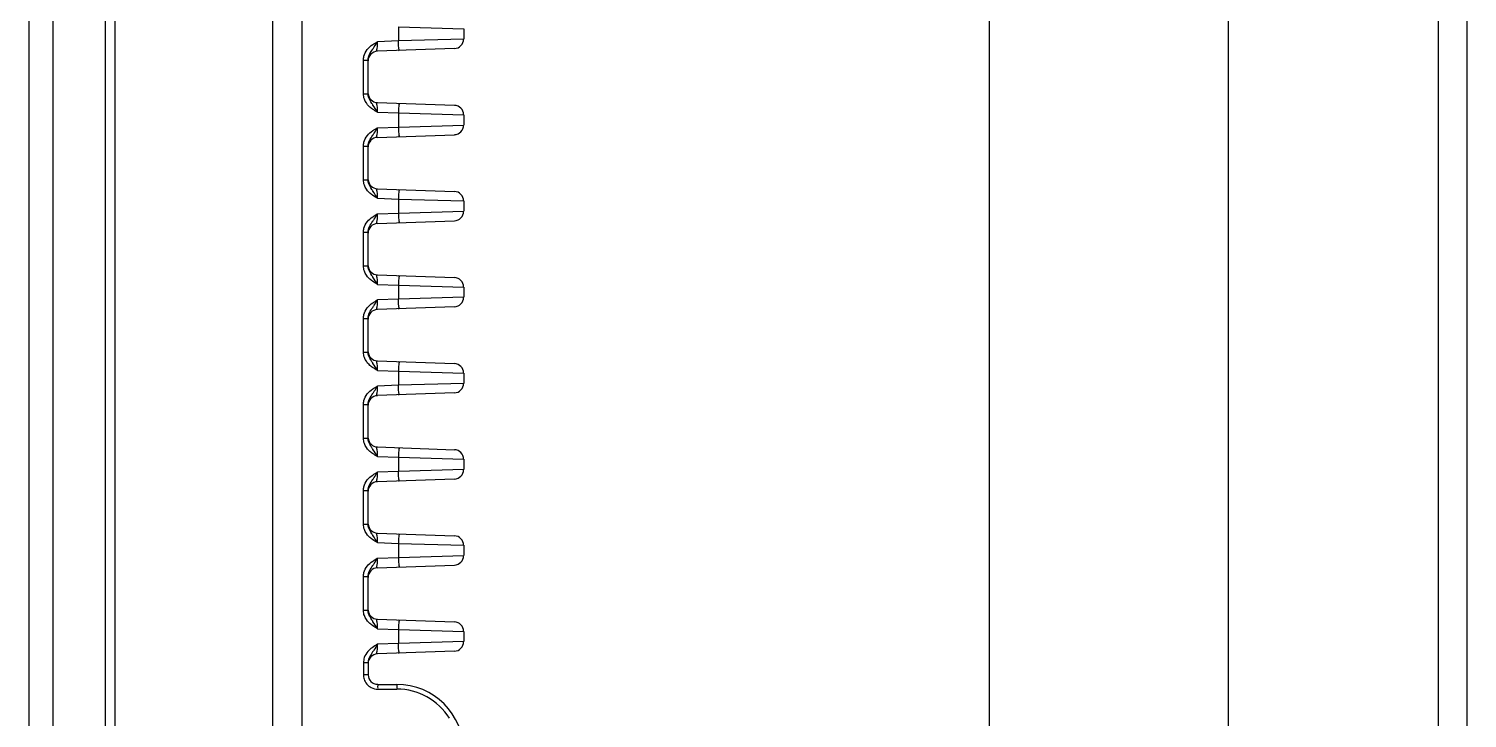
# Model space of a CAD drawing. Header units: millimetres. Extents: x 10297564 to 11610295, y -9287743 to -8409454.
# Drawn here: x 10520226 to 10523246, y -9093863 to -9092417 of the extents above; entities that cross this region are included whole.
import ezdxf

# ---------------------------------------------------------------- set-up
doc = ezdxf.new("R2010")
doc.units = ezdxf.units.MM
doc.header["$LTSCALE"] = 100
doc.linetypes.add('CENTER', pattern=[50.8, 31.75, -6.35, 6.35, -6.35])
doc.layers.add('-0', color=7, linetype='Continuous')
doc.layers.add('E1', color=1, linetype='Continuous')
doc.styles.add('HL-S1', font='DotumChe.ttf')
doc.styles.add('MG', font='malgun.ttf')
doc.dimstyles.new('HL-100', dxfattribs={"dimscale": 100, "dimtxt": 3, "dimasz": 4, "dimexe": 2, "dimexo": 2, "dimgap": 1, "dimtad": 1, "dimdec": 0, "dimzin": 0, "dimlunit": 6, "dimtxsty": 'HL-S1', "dimblk": 'DOTSMALL', "dimcen": 4, "dimdle": 2, "dimclrd": 256, "dimclre": 256, "dimclrt": 4, "dimazin": 0, "dimtfac": 1, "dimtdec": 0, "dimtix": 1, "dimtmove": 2, "dimatfit": 3, "dimldrblk": 'DOTSMALL', "dimfxl": 1.5, "dimtolj": 1, "dimtzin": 0, "dimlwd": -1, "dimlwe": -1, "dimarcsym": 0})

# ---------------------------------------------------------------- blocks, each defined once
blk = doc.blocks.new('*D85')
at = {"layer": 'defpoints', "color": 0, "transparency": 16777216}
for p in [(115202.5, 45582.1), (115202.5, 41942.7), (113313.9, 41824)]:
    blk.add_point(p, dxfattribs=at)
at = {"layer": 'E1', "color": 1, "transparency": 16777216}
for p, q in [((113313.9, 42224), (113313.9, 45982.1)), ((115202.5, 42342.7), (115202.5, 45982.1)), ((113713.9, 45582.1), (114802.5, 45582.1))]:
    blk.add_line(p, q, dxfattribs=at)
for points in [[(113713.9, 45648.8), (113713.9, 45515.5), (113313.9, 45582.1)], [(114802.5, 45648.8), (114802.5, 45515.5), (115202.5, 45582.1)]]:
    blk.add_solid(points, dxfattribs=at)
at = {"layer": 'E1', "color": 7, "transparency": 16777216, "insert": (114258.2, 46121.3), "char_height": 500, "attachment_point": 5, "style": 'MG'}
blk.add_mtext('\\A1;(126)', dxfattribs=at)
blk = doc.blocks.new('_DotSmall')
at = {"color": 0, "linetype": 'ByBlock', "const_width": 0.5}
blk.add_lwpolyline([(-0.0625, 0, 1), (0.0625, 0, 1)], format="xyb", close=True, dxfattribs=at)
blk = doc.blocks.new('인버터 외형도')
at = {"layer": '-0', "linetype": 'Continuous'}
for p, q in [((113351.5, 43658.2), (113351.5, 35908)), ((113434.3, 43658.2), (113434.3, 35908)), ((113313.9, 43620.6), (113313.9, 35945.6)), ((113743.9, 42829.3), (113743.9, 40273.4)), ((113697.6, 42784.2), (113697.6, 40318.6)), ((113449.3, 42258.7), (113449.3, 40579.7)), ((114826.3, 36931.3), (114826.3, 42168.4)), ((115533.6, 36931.3), (115533.6, 42168.4)), ((115578.7, 36931.3), (115578.7, 42168.4)), ((113896, 41833.4), (113896, 41811.2)), ((113896, 41833.4), (113998.6, 41830.3)), ((113896, 41811.2), (113862.8, 41810)), ((113998.6, 41814.2), (113896, 41811.2)), ((113998.6, 41830.3), (113998.6, 41814.2)), ((113984.1, 41799.2), (113862.6, 41794.9)), ((113840.8, 41728.1), (113840.8, 41781)), ((113840.8, 41781), (113848.1, 41781)), ((113848.1, 41728.1), (113848.1, 41781)), ((113840.8, 41728.1), (113848.1, 41728.1)), ((113862.6, 41714.1), (113984.1, 41709.9)), ((113862.8, 41699.1), (113896, 41697.9)), ((113896, 41697.9), (113896, 41675.7)), ((113896, 41697.9), (113998.6, 41694.9)), ((113862.8, 41674.6), (113896, 41675.7)), ((113896, 41675.7), (113998.6, 41678.8)), ((113998.6, 41694.9), (113998.6, 41678.8)), ((113862.6, 41659.5), (113984.1, 41663.7)), ((113840.8, 41592.6), (113840.8, 41645.6)), ((113840.8, 41645.6), (113848.1, 41645.6)), ((113848.1, 41592.6), (113848.1, 41645.6)), ((113840.8, 41592.6), (113848.1, 41592.6)), ((113862.6, 41578.7), (113984.1, 41574.5)), ((113862.8, 41563.7), (113896, 41562.5)), ((113896, 41562.5), (113896, 41540.3)), ((113896, 41562.5), (113998.6, 41559.4)), ((113862.8, 41539.1), (113896, 41540.3)), ((113896, 41540.3), (113998.6, 41543.3)), ((113998.6, 41559.4), (113998.6, 41543.3)), ((113862.6, 41524.1), (113984.1, 41528.3)), ((113840.8, 41457.2), (113840.8, 41510.1)), ((113840.8, 41510.1), (113848.1, 41510.1)), ((113848.1, 41457.2), (113848.1, 41510.1)), ((113840.8, 41457.2), (113848.1, 41457.2)), ((113862.6, 41443.3), (113984.1, 41439)), ((113862.8, 41428.2), (113896, 41427.1)), ((113896, 41427.1), (113896, 41404.8)), ((113896, 41427.1), (113998.6, 41424)), ((113896, 41404.8), (113862.8, 41403.7)), ((113998.6, 41407.9), (113896, 41404.8)), ((113998.6, 41424), (113998.6, 41407.9)), ((113984.1, 41392.9), (113862.6, 41388.6)), ((113840.8, 41321.8), (113840.8, 41374.7)), ((113840.8, 41374.7), (113848.1, 41374.7)), ((113848.1, 41321.8), (113848.1, 41374.7)), ((113840.8, 41321.8), (113848.1, 41321.8)), ((113862.6, 41307.8), (113984.1, 41303.6)), ((113862.8, 41292.8), (113896, 41291.6)), ((113896, 41291.6), (113896, 41269.4)), ((113896, 41291.6), (113998.6, 41288.5)), ((113896, 41269.4), (113862.8, 41268.2)), ((113998.6, 41272.5), (113896, 41269.4)), ((113998.6, 41288.5), (113998.6, 41272.5)), ((113984.1, 41257.4), (113862.6, 41253.2)), ((113840.8, 41186.3), (113840.8, 41239.2)), ((113840.8, 41239.2), (113848.1, 41239.2)), ((113848.1, 41186.3), (113848.1, 41239.2)), ((113840.8, 41186.3), (113848.1, 41186.3)), ((113862.6, 41172.4), (113984.1, 41168.1)), ((113862.8, 41157.3), (113896, 41156.2)), ((113896, 41156.2), (113896, 41133.9)), ((113896, 41156.2), (113998.6, 41153.1)), ((113998.6, 41153.1), (113998.6, 41137)), ((113896, 41133.9), (113862.8, 41132.8)), ((113998.6, 41137), (113896, 41133.9)), ((113984.1, 41122), (113862.6, 41117.7)), ((113840.8, 41050.9), (113840.8, 41103.8)), ((113840.8, 41103.8), (113848.1, 41103.8)), ((113848.1, 41050.9), (113848.1, 41103.8)), ((113840.8, 41050.9), (113848.1, 41050.9)), ((113862.6, 41036.9), (113984.1, 41032.7)), ((113862.8, 41021.9), (113896, 41020.7)), ((113896, 41020.7), (113896, 40998.5)), ((113896, 41020.7), (113998.6, 41017.7)), ((113998.6, 41017.7), (113998.6, 41001.6)), ((113862.8, 40997.3), (113896, 40998.5)), ((113896, 40998.5), (113998.6, 41001.6)), ((113862.6, 40982.3), (113984.1, 40986.5)), ((113840.8, 40915.4), (113840.8, 40968.4)), ((113840.8, 40968.4), (113848.1, 40968.4)), ((113848.1, 40915.4), (113848.1, 40968.4)), ((113840.8, 40915.4), (113848.1, 40915.4)), ((113862.6, 40901.5), (113984.1, 40897.3)), ((113862.8, 40886.5), (113896, 40885.3)), ((113896, 40885.3), (113896, 40863.1)), ((113896, 40885.3), (113998.6, 40882.2)), ((113998.6, 40882.2), (113998.6, 40866.1)), ((113896, 40863.1), (113862.8, 40861.9)), ((113998.6, 40866.1), (113896, 40863.1)), ((113984.1, 40851.1), (113862.6, 40846.9)), ((113840.8, 40832.9), (113840.8, 40814)), ((113848.1, 40832.9), (113840.8, 40832.9)), ((113848.1, 40814), (113840.8, 40814)), ((113848.1, 40832.9), (113848.1, 40814)), ((113863.2, 40798.9), (113893.3, 40798.9)), ((113863.4, 40791.4), (113893.5, 40791.4))]:
    blk.add_line(p, q, dxfattribs=at)
at = {"layer": '-0', "linetype": 'CENTER'}
blk.add_line((115202.5, 42127.5), (115202.5, 37329.6), dxfattribs=at)
at = {"layer": '-0', "linetype": 'Continuous'}
for centre, radius, start, end in [((113983.5, 41814.2), 15, 272, 0), ((113863.2, 41779.9), 15, 92, 180), ((113863.2, 41729.2), 15, 184.1264, 268), ((113983.5, 41694.9), 15, 0, 88), ((113983.5, 41678.8), 15, 272, 0), ((113863.2, 41644.5), 15, 92.0001, 180.0026), ((113863.2, 41593.7), 15, 184.1264, 268), ((113983.5, 41559.4), 15, 0, 88), ((113983.5, 41543.3), 15, 272, 0), ((113863.2, 41509), 15, 92.0001, 180.0026), ((113863.2, 41458.3), 15, 184.1264, 268), ((113983.5, 41424), 15, 0, 88), ((113983.5, 41407.9), 15, 272, 0), ((113863.2, 41373.6), 15, 92, 180), ((113863.2, 41322.9), 15, 184.1264, 268), ((113983.5, 41288.5), 15, 0, 88), ((113983.5, 41272.5), 15, 272, 0), ((113863.2, 41238.1), 15, 92, 180), ((113863.2, 41187.4), 15, 184.1264, 268), ((113983.5, 41153.1), 15, 0, 88), ((113983.5, 41137), 15, 272, 0), ((113863.2, 41102.7), 15, 92, 180), ((113863.2, 41052), 15, 184.1264, 268), ((113983.5, 41017.7), 15, 0, 88), ((113983.5, 41001.6), 15, 272, 360), ((113863.2, 40967.3), 15, 92.0001, 180.0026), ((113863.2, 40916.5), 15, 184.1264, 268), ((113983.5, 40882.2), 15, 0, 88), ((113983.5, 40866.1), 15, 272, 0), ((113863.2, 40831.8), 15, 92, 180), ((113863.2, 40814), 15, 180, 270), ((113893.3, 40693.6), 105.3, 0, 90), ((113893.5, 40693.6), 97.8, 32.1646, 90.001)]:
    blk.add_arc(centre, radius, start, end, dxfattribs=at)
for points in [[(113855.5, 41805.5), (113857.9, 41807.1), (113860.3, 41808.6), (113862.8, 41810)], [(113857.8, 41801.8), (113859.6, 41804.4), (113861.2, 41807.2), (113862.8, 41810)], [(113841.5, 41787.1), (113842.5, 41790.9), (113844.4, 41794.6), (113846.9, 41797.7)], [(113846.9, 41797.7), (113849.3, 41800.7), (113852.3, 41803.3), (113855.5, 41805.5)], [(113848.1, 41781), (113848.1, 41787.3), (113851.9, 41793.2), (113855.5, 41798.3)], [(113842.3, 41719.7), (113841.3, 41722.3), (113840.8, 41725.2), (113840.8, 41728.1)], [(113849.7, 41708.3), (113846.5, 41711.5), (113843.8, 41715.4), (113842.3, 41719.7)], [(113854, 41712.8), (113851.6, 41716.5), (113849.2, 41720.6), (113848.4, 41724.9)], [(113862.8, 41699.1), (113860.1, 41700.6), (113857.5, 41702.2), (113855, 41703.9)], [(113862.8, 41699.1), (113860.6, 41702.9), (113858.3, 41706.6), (113855.8, 41710.2)], [(113855.5, 41670.1), (113857.8, 41671.7), (113860.3, 41673.1), (113862.8, 41674.6)], [(113857.7, 41666.2), (113859.5, 41668.9), (113861.2, 41671.7), (113862.8, 41674.6)], [(113841.6, 41652), (113842.6, 41655.7), (113844.5, 41659.3), (113847, 41662.4)], [(113847, 41662.4), (113849.4, 41665.3), (113852.4, 41667.9), (113855.5, 41670.1)], [(113848.1, 41645.6), (113848.1, 41651.8), (113851.9, 41657.7), (113855.5, 41662.9)], [(113842.3, 41584.2), (113841.3, 41586.9), (113840.8, 41589.8), (113840.8, 41592.6)], [(113849.7, 41572.9), (113846.5, 41576), (113843.8, 41580), (113842.3, 41584.2)], [(113854, 41577.4), (113851.6, 41581.1), (113849.2, 41585.1), (113848.4, 41589.5)], [(113862.8, 41563.7), (113860.1, 41565.2), (113857.5, 41566.7), (113855, 41568.5)], [(113862.8, 41563.7), (113860.6, 41567.4), (113858.3, 41571.2), (113855.8, 41574.7)], [(113855.5, 41534.6), (113857.8, 41536.2), (113860.3, 41537.7), (113862.8, 41539.1)], [(113857.7, 41530.8), (113859.5, 41533.5), (113861.2, 41536.3), (113862.8, 41539.1)], [(113841.6, 41516.5), (113842.6, 41520.3), (113844.5, 41523.9), (113847, 41526.9)], [(113847, 41526.9), (113849.4, 41529.9), (113852.4, 41532.4), (113855.5, 41534.6)], [(113848.1, 41510.1), (113848.1, 41516.4), (113851.9, 41522.3), (113855.5, 41527.4)], [(113842.3, 41448.8), (113841.3, 41451.5), (113840.8, 41454.3), (113840.8, 41457.2)], [(113849.7, 41437.4), (113846.5, 41440.6), (113843.8, 41444.5), (113842.3, 41448.8)], [(113854, 41442), (113851.6, 41445.7), (113849.2, 41449.7), (113848.4, 41454.1)], [(113862.8, 41428.2), (113860.1, 41429.7), (113857.5, 41431.3), (113855, 41433.1)], [(113862.8, 41428.2), (113860.6, 41432), (113858.3, 41435.7), (113855.8, 41439.3)], [(113855.5, 41399.2), (113857.9, 41400.8), (113860.3, 41402.3), (113862.8, 41403.7)], [(113857.8, 41395.4), (113859.6, 41398.1), (113861.2, 41400.9), (113862.8, 41403.7)], [(113841.5, 41380.7), (113842.5, 41384.6), (113844.4, 41388.2), (113846.9, 41391.3)], [(113846.9, 41391.3), (113849.3, 41394.4), (113852.3, 41397), (113855.5, 41399.2)], [(113848.1, 41374.7), (113848.1, 41381), (113851.9, 41386.8), (113855.5, 41392)], [(113842.3, 41313.3), (113841.3, 41316), (113840.8, 41318.9), (113840.8, 41321.8)], [(113849.7, 41302), (113846.5, 41305.1), (113843.8, 41309.1), (113842.3, 41313.3)], [(113854, 41306.5), (113851.6, 41310.2), (113849.2, 41314.3), (113848.4, 41318.6)], [(113862.8, 41292.8), (113860.1, 41294.3), (113857.5, 41295.9), (113855, 41297.6)], [(113862.8, 41292.8), (113860.6, 41296.6), (113858.3, 41300.3), (113855.8, 41303.9)], [(113855.5, 41263.7), (113857.9, 41265.4), (113860.3, 41266.8), (113862.8, 41268.2)], [(113857.8, 41260), (113859.6, 41262.7), (113861.2, 41265.4), (113862.8, 41268.2)], [(113841.5, 41245.3), (113842.5, 41249.1), (113844.4, 41252.8), (113846.9, 41255.9)], [(113846.9, 41255.9), (113849.3, 41258.9), (113852.3, 41261.5), (113855.5, 41263.7)], [(113848.1, 41239.2), (113848.1, 41245.5), (113851.9, 41251.4), (113855.5, 41256.6)], [(113842.3, 41177.9), (113841.3, 41180.6), (113840.8, 41183.5), (113840.8, 41186.3)], [(113849.7, 41166.5), (113846.5, 41169.7), (113843.8, 41173.6), (113842.3, 41177.9)], [(113854, 41171.1), (113851.6, 41174.8), (113849.2, 41178.8), (113848.4, 41183.2)], [(113862.8, 41157.3), (113860.1, 41158.9), (113857.5, 41160.4), (113855, 41162.2)], [(113862.8, 41157.3), (113860.6, 41161.1), (113858.3, 41164.8), (113855.8, 41168.4)], [(113855.5, 41128.3), (113857.9, 41129.9), (113860.3, 41131.4), (113862.8, 41132.8)], [(113857.8, 41124.6), (113859.6, 41127.2), (113861.2, 41130), (113862.8, 41132.8)], [(113841.5, 41109.9), (113842.5, 41113.7), (113844.4, 41117.4), (113846.9, 41120.5)], [(113846.9, 41120.5), (113849.3, 41123.5), (113852.3, 41126.1), (113855.5, 41128.3)], [(113848.1, 41103.8), (113848.1, 41110.1), (113851.9, 41116), (113855.5, 41121.1)], [(113842.3, 41042.5), (113841.3, 41045.1), (113840.8, 41048), (113840.8, 41050.9)], [(113849.7, 41031.1), (113846.5, 41034.3), (113843.8, 41038.2), (113842.3, 41042.5)], [(113854, 41035.6), (113851.6, 41039.3), (113849.2, 41043.4), (113848.4, 41047.7)], [(113862.8, 41021.9), (113860.1, 41023.4), (113857.5, 41025), (113855, 41026.7)], [(113862.8, 41021.9), (113860.6, 41025.7), (113858.3, 41029.4), (113855.8, 41033)], [(113855.5, 40992.8), (113857.8, 40994.5), (113860.3, 40995.9), (113862.8, 40997.3)], [(113857.7, 40989), (113859.5, 40991.7), (113861.2, 40994.5), (113862.8, 40997.3)], [(113841.6, 40974.8), (113842.6, 40978.5), (113844.5, 40982.1), (113847, 40985.2)], [(113847, 40985.2), (113849.4, 40988.1), (113852.4, 40990.7), (113855.5, 40992.8)], [(113848.1, 40968.4), (113848.1, 40974.6), (113851.9, 40980.5), (113855.5, 40985.7)], [(113842.3, 40907), (113841.3, 40909.7), (113840.8, 40912.6), (113840.8, 40915.4)], [(113849.7, 40895.7), (113846.5, 40898.8), (113843.8, 40902.7), (113842.3, 40907)], [(113854, 40900.2), (113851.6, 40903.9), (113849.2, 40907.9), (113848.4, 40912.3)], [(113862.8, 40886.5), (113860.1, 40888), (113857.5, 40889.5), (113855, 40891.3)], [(113862.8, 40886.5), (113860.6, 40890.2), (113858.3, 40894), (113855.8, 40897.5)], [(113862.8, 40861.9), (113859.9, 40860.2), (113857, 40858.6), (113854.4, 40856.6)], [(113862.8, 40861.9), (113861, 40858.8), (113859.2, 40855.7), (113857.2, 40852.7)], [(113842.1, 40841), (113841.3, 40838.4), (113840.8, 40835.7), (113840.8, 40832.9)], [(113847.7, 40850.6), (113845.3, 40847.8), (113843.3, 40844.5), (113842.1, 40841)], [(113854.4, 40856.6), (113852, 40854.8), (113849.7, 40852.8), (113847.7, 40850.6)], [(113854.7, 40849.1), (113852, 40845.1), (113849.3, 40840.8), (113848.4, 40836)], [(113841.8, 40807.2), (113843.6, 40801.7), (113847.9, 40796.5), (113853.2, 40793.9)], [(113853.2, 40793.9), (113856.3, 40792.3), (113859.9, 40791.4), (113863.4, 40791.4)]]:
    blk.add_open_spline(points, degree=3, dxfattribs=at)
for points, knots in [([(113862.6, 41794.9), (113861.2, 41794.9), (113864.1, 41803.3), (113862.6, 41806.4), (113862.8, 41810)], [0, 0, 0, 0, 0.292632, 1, 1, 1, 1]), ([(113896.1, 41796.1), (113897.6, 41796.2), (113894.7, 41804.3), (113896.1, 41807.6), (113896, 41811.2)], [0, 0, 0, 0, 0.293148, 1, 1, 1, 1]), ([(113840.8, 41781), (113840.8, 41782), (113840.9, 41784.1), (113841.3, 41786.1), (113841.5, 41787.1)], [0, 0, 0, 0, 0.49846, 1, 1, 1, 1]), ([(113855.5, 41798.3), (113855.9, 41798.9), (113856.7, 41800), (113857.4, 41801.2), (113857.8, 41801.8)], [0, 0, 0, 0, 0.497811, 1, 1, 1, 1]), ([(113848.4, 41724.9), (113848.3, 41725.5), (113848.2, 41726.5), (113848.1, 41727.6), (113848.1, 41728.1)], [0, 0, 0, 0, 0.499483, 1, 1, 1, 1]), ([(113855, 41703.9), (113854.1, 41704.6), (113852.2, 41706), (113850.5, 41707.5), (113849.7, 41708.3)], [0, 0, 0, 0, 0.499947, 1, 1, 1, 1]), ([(113855.8, 41710.2), (113855.5, 41710.6), (113854.9, 41711.5), (113854.3, 41712.4), (113854, 41712.8)], [0, 0, 0, 0, 0.499366, 1, 1, 1, 1]), ([(113862.8, 41699.1), (113862.6, 41702.6), (113864.1, 41705.8), (113861.1, 41714.2), (113862.6, 41714.1)], [0, 0, 0, 0, 0.699913, 1, 1, 1, 1]), ([(113896.1, 41713), (113897.6, 41712.9), (113894.7, 41704.8), (113896.1, 41701.5), (113896, 41697.9)], [0, 0, 0, 0, 0.293147, 1, 1, 1, 1]), ([(113862.6, 41659.5), (113861.2, 41659.5), (113864.1, 41667.8), (113862.6, 41671), (113862.8, 41674.6)], [0, 0, 0, 0, 0.289404, 1, 1, 1, 1]), ([(113896, 41675.7), (113896.1, 41672.2), (113894.7, 41668.9), (113897.6, 41660.7), (113896.1, 41660.7)], [0, 0, 0, 0, 0.706853, 1, 1, 1, 1]), ([(113840.8, 41645.6), (113840.8, 41646.6), (113840.9, 41648.8), (113841.4, 41650.9), (113841.6, 41652)], [0, 0, 0, 0, 0.49833, 1, 1, 1, 1]), ([(113855.5, 41662.9), (113855.9, 41663.4), (113856.6, 41664.5), (113857.3, 41665.6), (113857.7, 41666.2)], [0, 0, 0, 0, 0.497884, 1, 1, 1, 1]), ([(113848.4, 41589.5), (113848.3, 41590), (113848.2, 41591.1), (113848.1, 41592.1), (113848.1, 41592.6)], [0, 0, 0, 0, 0.499483, 1, 1, 1, 1]), ([(113855, 41568.5), (113854.1, 41569.2), (113852.2, 41570.5), (113850.5, 41572.1), (113849.7, 41572.9)], [0, 0, 0, 0, 0.499947, 1, 1, 1, 1]), ([(113855.8, 41574.7), (113855.5, 41575.2), (113854.9, 41576.1), (113854.3, 41577), (113854, 41577.4)], [0, 0, 0, 0, 0.499366, 1, 1, 1, 1]), ([(113862.8, 41563.7), (113862.6, 41567.2), (113864.1, 41570.4), (113861.1, 41578.8), (113862.6, 41578.7)], [0, 0, 0, 0, 0.699913, 1, 1, 1, 1]), ([(113896.1, 41577.5), (113897.6, 41577.5), (113894.7, 41569.3), (113896.1, 41566), (113896, 41562.5)], [0, 0, 0, 0, 0.293147, 1, 1, 1, 1]), ([(113862.6, 41524.1), (113861.2, 41524), (113864.1, 41532.4), (113862.6, 41535.5), (113862.8, 41539.1)], [0, 0, 0, 0, 0.289404, 1, 1, 1, 1]), ([(113896, 41540.3), (113896.1, 41536.7), (113894.7, 41533.4), (113897.6, 41525.3), (113896.1, 41525.2)], [0, 0, 0, 0, 0.706853, 1, 1, 1, 1]), ([(113840.8, 41510.1), (113840.8, 41511.2), (113840.9, 41513.4), (113841.4, 41515.5), (113841.6, 41516.5)], [0, 0, 0, 0, 0.49833, 1, 1, 1, 1]), ([(113855.5, 41527.4), (113855.9, 41528), (113856.6, 41529.1), (113857.3, 41530.2), (113857.7, 41530.8)], [0, 0, 0, 0, 0.497884, 1, 1, 1, 1]), ([(113848.4, 41454.1), (113848.3, 41454.6), (113848.2, 41455.6), (113848.1, 41456.7), (113848.1, 41457.2)], [0, 0, 0, 0, 0.499483, 1, 1, 1, 1]), ([(113855, 41433.1), (113854.1, 41433.7), (113852.2, 41435.1), (113850.5, 41436.6), (113849.7, 41437.4)], [0, 0, 0, 0, 0.499947, 1, 1, 1, 1]), ([(113855.8, 41439.3), (113855.5, 41439.7), (113854.9, 41440.6), (113854.3, 41441.5), (113854, 41442)], [0, 0, 0, 0, 0.499366, 1, 1, 1, 1]), ([(113862.8, 41428.2), (113862.6, 41431.7), (113864.1, 41434.9), (113861.1, 41443.3), (113862.6, 41443.3)], [0, 0, 0, 0, 0.699913, 1, 1, 1, 1]), ([(113896.1, 41442.1), (113897.6, 41442), (113894.7, 41433.9), (113896.1, 41430.6), (113896, 41427.1)], [0, 0, 0, 0, 0.293147, 1, 1, 1, 1]), ([(113862.6, 41388.6), (113861.2, 41388.6), (113864.1, 41396.9), (113862.6, 41400.1), (113862.8, 41403.7)], [0, 0, 0, 0, 0.292632, 1, 1, 1, 1]), ([(113896.1, 41389.8), (113897.6, 41389.8), (113894.7, 41398), (113896.1, 41401.3), (113896, 41404.8)], [0, 0, 0, 0, 0.293148, 1, 1, 1, 1]), ([(113840.8, 41374.7), (113840.8, 41375.7), (113840.9, 41377.7), (113841.3, 41379.7), (113841.5, 41380.7)], [0, 0, 0, 0, 0.49846, 1, 1, 1, 1]), ([(113855.5, 41392), (113855.9, 41392.6), (113856.7, 41393.7), (113857.4, 41394.9), (113857.8, 41395.4)], [0, 0, 0, 0, 0.497811, 1, 1, 1, 1]), ([(113848.4, 41318.6), (113848.3, 41319.1), (113848.2, 41320.2), (113848.1, 41321.2), (113848.1, 41321.8)], [0, 0, 0, 0, 0.499483, 1, 1, 1, 1]), ([(113855, 41297.6), (113854.1, 41298.3), (113852.2, 41299.7), (113850.5, 41301.2), (113849.7, 41302)], [0, 0, 0, 0, 0.499947, 1, 1, 1, 1]), ([(113855.8, 41303.9), (113855.5, 41304.3), (113854.9, 41305.2), (113854.3, 41306.1), (113854, 41306.5)], [0, 0, 0, 0, 0.499366, 1, 1, 1, 1]), ([(113862.8, 41292.8), (113862.6, 41296.3), (113864.1, 41299.5), (113861.1, 41307.9), (113862.6, 41307.8)], [0, 0, 0, 0, 0.699913, 1, 1, 1, 1]), ([(113896.1, 41306.7), (113897.6, 41306.6), (113894.7, 41298.5), (113896.1, 41295.2), (113896, 41291.6)], [0, 0, 0, 0, 0.293147, 1, 1, 1, 1]), ([(113862.6, 41253.2), (113861.2, 41253.1), (113864.1, 41261.5), (113862.6, 41264.7), (113862.8, 41268.2)], [0, 0, 0, 0, 0.292632, 1, 1, 1, 1]), ([(113896.1, 41254.4), (113897.6, 41254.4), (113894.7, 41262.5), (113896.1, 41265.8), (113896, 41269.4)], [0, 0, 0, 0, 0.293148, 1, 1, 1, 1]), ([(113840.8, 41239.2), (113840.8, 41240.3), (113840.9, 41242.3), (113841.3, 41244.3), (113841.5, 41245.3)], [0, 0, 0, 0, 0.49846, 1, 1, 1, 1]), ([(113855.5, 41256.6), (113855.9, 41257.1), (113856.7, 41258.3), (113857.4, 41259.4), (113857.8, 41260)], [0, 0, 0, 0, 0.497811, 1, 1, 1, 1]), ([(113848.4, 41183.2), (113848.3, 41183.7), (113848.2, 41184.7), (113848.1, 41185.8), (113848.1, 41186.3)], [0, 0, 0, 0, 0.499483, 1, 1, 1, 1]), ([(113855, 41162.2), (113854.1, 41162.8), (113852.2, 41164.2), (113850.5, 41165.7), (113849.7, 41166.5)], [0, 0, 0, 0, 0.499947, 1, 1, 1, 1]), ([(113855.8, 41168.4), (113855.5, 41168.9), (113854.9, 41169.7), (113854.3, 41170.6), (113854, 41171.1)], [0, 0, 0, 0, 0.499366, 1, 1, 1, 1]), ([(113862.8, 41157.3), (113862.6, 41160.8), (113864.1, 41164), (113861.1, 41172.4), (113862.6, 41172.4)], [0, 0, 0, 0, 0.699913, 1, 1, 1, 1]), ([(113896.1, 41171.2), (113897.6, 41171.2), (113894.7, 41163), (113896.1, 41159.7), (113896, 41156.2)], [0, 0, 0, 0, 0.293147, 1, 1, 1, 1]), ([(113862.6, 41117.7), (113861.2, 41117.7), (113864.1, 41126.1), (113862.6, 41129.2), (113862.8, 41132.8)], [0, 0, 0, 0, 0.292632, 1, 1, 1, 1]), ([(113896.1, 41118.9), (113897.6, 41119), (113894.7, 41127.1), (113896.1, 41130.4), (113896, 41133.9)], [0, 0, 0, 0, 0.293148, 1, 1, 1, 1]), ([(113840.8, 41103.8), (113840.8, 41104.8), (113840.9, 41106.9), (113841.3, 41108.9), (113841.5, 41109.9)], [0, 0, 0, 0, 0.49846, 1, 1, 1, 1]), ([(113855.5, 41121.1), (113855.9, 41121.7), (113856.7, 41122.8), (113857.4, 41124), (113857.8, 41124.6)], [0, 0, 0, 0, 0.497811, 1, 1, 1, 1]), ([(113848.4, 41047.7), (113848.3, 41048.3), (113848.2, 41049.3), (113848.1, 41050.3), (113848.1, 41050.9)], [0, 0, 0, 0, 0.499483, 1, 1, 1, 1]), ([(113855, 41026.7), (113854.1, 41027.4), (113852.2, 41028.8), (113850.5, 41030.3), (113849.7, 41031.1)], [0, 0, 0, 0, 0.499947, 1, 1, 1, 1]), ([(113855.8, 41033), (113855.5, 41033.4), (113854.9, 41034.3), (113854.3, 41035.2), (113854, 41035.6)], [0, 0, 0, 0, 0.499366, 1, 1, 1, 1]), ([(113862.8, 41021.9), (113862.6, 41025.4), (113864.1, 41028.6), (113861.1, 41037), (113862.6, 41036.9)], [0, 0, 0, 0, 0.699913, 1, 1, 1, 1]), ([(113896.1, 41035.8), (113897.6, 41035.7), (113894.7, 41027.6), (113896.1, 41024.3), (113896, 41020.7)], [0, 0, 0, 0, 0.293147, 1, 1, 1, 1]), ([(113862.6, 40982.3), (113861.2, 40982.3), (113864.1, 40990.6), (113862.6, 40993.8), (113862.8, 40997.3)], [0, 0, 0, 0, 0.289404, 1, 1, 1, 1]), ([(113896, 40998.5), (113896.1, 40995), (113894.7, 40991.7), (113897.6, 40983.5), (113896.1, 40983.5)], [0, 0, 0, 0, 0.706853, 1, 1, 1, 1]), ([(113840.8, 40968.4), (113840.8, 40969.4), (113840.9, 40971.6), (113841.4, 40973.7), (113841.6, 40974.8)], [0, 0, 0, 0, 0.49833, 1, 1, 1, 1]), ([(113855.5, 40985.7), (113855.9, 40986.2), (113856.6, 40987.3), (113857.3, 40988.4), (113857.7, 40989)], [0, 0, 0, 0, 0.497884, 1, 1, 1, 1]), ([(113848.4, 40912.3), (113848.3, 40912.8), (113848.2, 40913.9), (113848.1, 40914.9), (113848.1, 40915.4)], [0, 0, 0, 0, 0.499483, 1, 1, 1, 1]), ([(113855, 40891.3), (113854.1, 40892), (113852.2, 40893.3), (113850.5, 40894.9), (113849.7, 40895.7)], [0, 0, 0, 0, 0.499947, 1, 1, 1, 1]), ([(113855.8, 40897.5), (113855.5, 40898), (113854.9, 40898.9), (113854.3, 40899.8), (113854, 40900.2)], [0, 0, 0, 0, 0.499366, 1, 1, 1, 1]), ([(113862.8, 40886.5), (113862.6, 40890), (113864.1, 40893.2), (113861.1, 40901.6), (113862.6, 40901.5)], [0, 0, 0, 0, 0.699913, 1, 1, 1, 1]), ([(113896.1, 40900.3), (113897.6, 40900.3), (113894.7, 40892.1), (113896.1, 40888.8), (113896, 40885.3)], [0, 0, 0, 0, 0.293147, 1, 1, 1, 1]), ([(113862.6, 40846.9), (113861.2, 40846.8), (113864.1, 40855.2), (113862.6, 40858.4), (113862.8, 40861.9)], [0, 0, 0, 0, 0.292632, 1, 1, 1, 1]), ([(113896.1, 40848), (113897.6, 40848.1), (113894.7, 40856.2), (113896.1, 40859.5), (113896, 40863.1)], [0, 0, 0, 0, 0.293148, 1, 1, 1, 1]), ([(113848.4, 40836), (113848.3, 40835.5), (113848.2, 40834.5), (113848.1, 40833.4), (113848.1, 40832.9)], [0, 0, 0, 0, 0.499463, 1, 1, 1, 1]), ([(113857.2, 40852.7), (113856.8, 40852.1), (113855.9, 40850.9), (113855.1, 40849.7), (113854.7, 40849.1)], [0, 0, 0, 0, 0.50161, 1, 1, 1, 1]), ([(113840.8, 40814), (113840.8, 40812.8), (113841, 40810.6), (113841.5, 40808.3), (113841.8, 40807.2)], [0, 0, 0, 0, 0.498707, 1, 1, 1, 1]), ([(113863.2, 40798.9), (113863.7, 40798.9), (113862.7, 40795.7), (113863.3, 40794.4), (113863.3, 40792.9)], [0, 0, 0, 0, 0.250757, 1, 1, 1, 1]), ([(113893.3, 40798.9), (113893.8, 40798.9), (113892.8, 40795.7), (113893.4, 40794.4), (113893.4, 40792.9)], [0, 0, 0, 0, 0.250798, 1, 1, 1, 1])]:
    blk.add_open_spline(points, degree=3, knots=knots, dxfattribs=at)
at = {"layer": 'E1'}
dim = blk.add_linear_dim(base=(115202.5, 45582.1), p1=(113313.9, 41824), p2=(115202.5, 41942.7), text='(126)', dimstyle='HL-100', override={"dimscale": 200, "dimtxt": 2.5, "dimasz": 2, "dimtxsty": 'MG', "dimsah": 1, "dimclrd": 1, "dimclre": 1, "dimclrt": 7}, dxfattribs=at)
dim.commit()
dim.dimension.update_dxf_attribs({"geometry": '*D85', "text_midpoint": (114258.2, 46121.3), "dimtype": 128})

msp = doc.modelspace()

# ---------------------------------------------------------------- block references
at = {"xscale": 1.333333333333333, "yscale": 1.333333333333333, "zscale": 1.333333333333333}
msp.add_blockref('인버터 외형도', (10369140.6, -9148191), dxfattribs=at)

doc.saveas('drawing.dxf')
